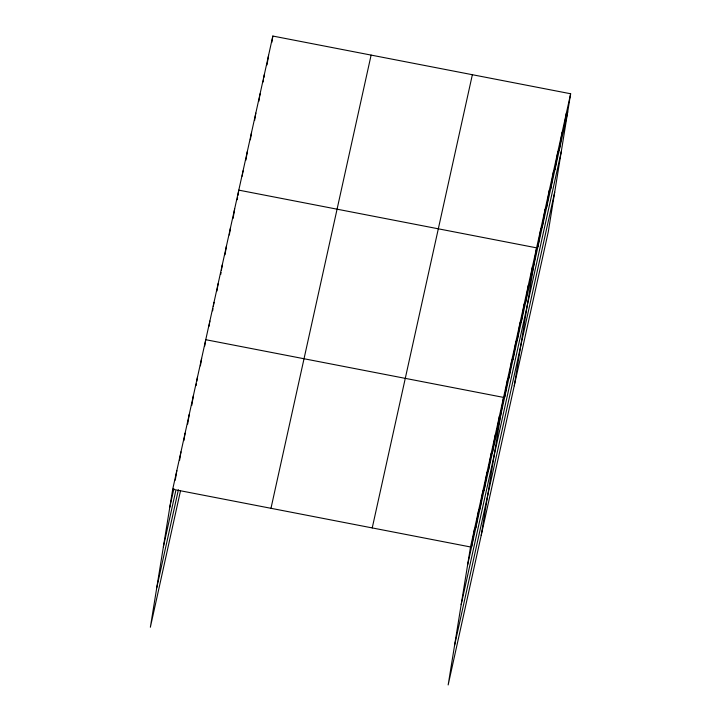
<?xml version="1.0" encoding="UTF-8"?>
<svg xmlns="http://www.w3.org/2000/svg" width="721" height="721" viewBox="0 0 721 721"><rect width="100%" height="100%" fill="white"/><g stroke="black" fill="none" stroke-linecap="round" stroke-linejoin="round"><path stroke-width="1.08" d="M570.644 93.757L470.516 546.969L448.165 684.95L548.293 231.738L570.644 93.757L272.835 36.05L172.707 489.262L150.356 627.243L180.484 490.875M175.284 480.15L176.834 470.561M179.583 460.386L180.962 451.869M183.891 440.63L185.099 433.177M187.676 424.065L189.226 414.476M191.804 405.364L193.354 395.784M196.103 385.609L196.454 383.482M196.797 381.346L197.491 377.092M200.411 365.844L201.619 358.391M204.71 346.089L205.746 339.699L503.555 397.406L481.204 535.388M209.018 326.325L209.874 321.007M212.632 310.823L212.974 308.696M213.317 306.569L214.011 302.306M216.931 291.068L218.139 283.614M220.716 274.503L221.059 272.376M221.41 270.24L222.266 264.922M225.024 254.747L226.403 246.221M229.323 234.983L230.531 227.53M233.108 218.418L234.658 208.838M237.236 199.726L237.588 197.59M237.93 195.463L238.795 190.137L536.595 247.853L514.253 385.834M242.184 176.203L243.049 170.877M245.924 160.134L247.303 151.617M250.349 139.811L251.557 132.358M254.603 120.551L255.811 113.098M258.866 101.282L260.074 93.838M263.12 82.023L263.462 79.896M263.805 77.769L264.328 74.569M267.031 64.89L268.582 55.31M271.799 42.44L272.835 36.05M471.714 546.374L474.643 528.277M475.842 527.682L478.771 509.576M479.97 508.981L482.899 490.884M484.106 490.289L487.035 472.192M488.234 471.597L491.163 453.491M492.362 452.896L495.291 434.799M496.49 434.204L499.428 416.107M504.754 396.811L507.683 378.714M508.882 378.119L511.82 360.022M513.019 359.428L515.948 341.321M517.146 340.727L520.075 322.629M521.274 322.035L524.212 303.938M525.411 303.343L528.34 285.246M529.538 284.642L532.468 266.545M537.92 246.69L540.858 228.593M542.183 227.43L545.112 209.324M546.437 208.171L549.366 190.065M550.691 188.902L553.62 170.805M554.945 169.642L557.874 151.545M559.199 150.383L562.137 132.285M563.452 131.123L566.391 113.026M169.768 507.359L173.905 488.667M163.361 546.924L175.753 490.839M156.763 587.678L178.384 489.802M270.979 508.305L371.117 55.093M372.234 527.925L472.363 74.714M467.578 565.066L567.715 111.863M461.17 604.631L561.308 151.419M454.572 645.385L554.701 192.183M172.707 489.262L470.516 546.969"/></g></svg>
